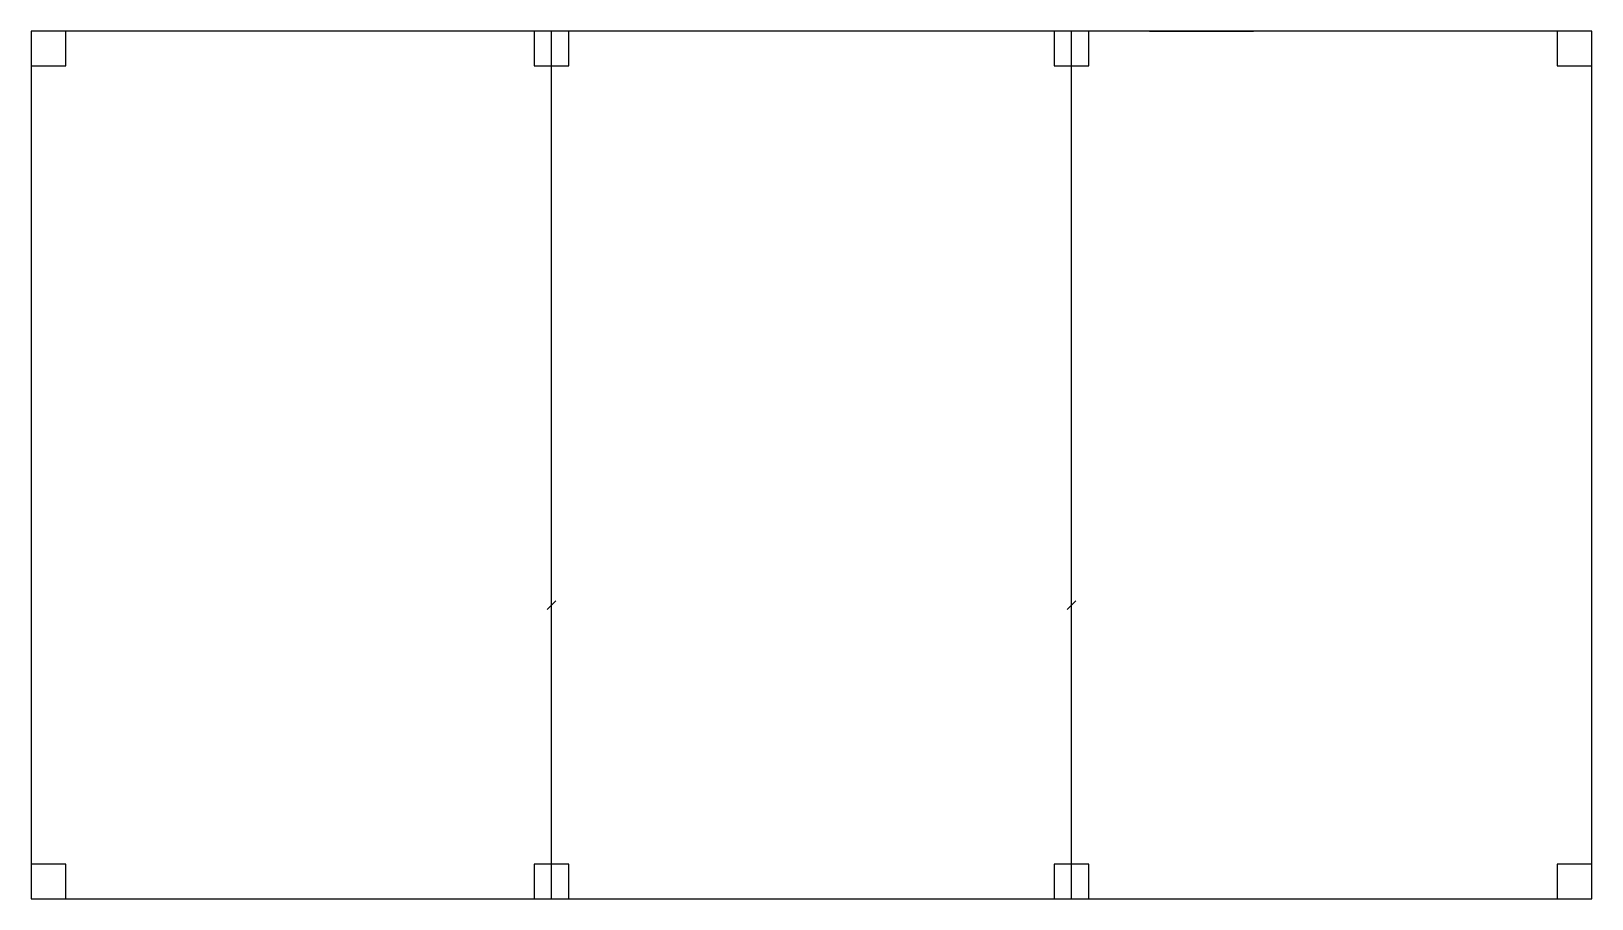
# Model space of a CAD drawing. Header units: metres. Extents: x 5000000 to 5018000, y 2000000 to 2010000.
import ezdxf

# ---------------------------------------------------------------- set-up
doc = ezdxf.new("R2010")
doc.units = ezdxf.units.M
for name, color, linetype in [('A-DOOR', 3, 'Continuous'), ('A-GLAZ', 4, 'Continuous'), ('A-WALL', 1, 'Continuous'), ('S-COL', 2, 'Continuous')]:
    doc.layers.add(name, color=color, linetype=linetype)

msp = doc.modelspace()

# ---------------------------------------------------------------- linework, layer by layer
at = {"layer": 'A-DOOR'}
for p, q in [((5005950, 2003333.333), (5006050, 2003433.333)), ((5011950, 2003333.333), (5012050, 2003433.333))]:
    msp.add_line(p, q, dxfattribs=at)
at = {"layer": 'A-GLAZ'}
for p, q in [((5012900, 2010000), (5014100, 2010000)), ((5003900, 2000000), (5005100, 2000000))]:
    msp.add_line(p, q, dxfattribs=at)
at = {"layer": 'A-WALL'}
for p, q in [((5018000, 2010000), (5000000, 2010000)), ((5000000, 2010000), (5000000, 2000000)), ((5006000, 2000000), (5006000, 2010000)), ((5012000, 2000000), (5012000, 2010000)), ((5018000, 2000000), (5018000, 2010000)), ((5000000, 2000000), (5018000, 2000000))]:
    msp.add_line(p, q, dxfattribs=at)
at = {"layer": 'S-COL'}
for points in [[(5000000, 2009600), (5000400, 2009600), (5000400, 2010000), (5000000, 2010000), (5000000, 2009600)], [(5005800, 2009600), (5006200, 2009600), (5006200, 2010000), (5005800, 2010000), (5005800, 2009600)], [(5011800, 2009600), (5012200, 2009600), (5012200, 2010000), (5011800, 2010000), (5011800, 2009600)], [(5017600, 2009600), (5018000, 2009600), (5018000, 2010000), (5017600, 2010000), (5017600, 2009600)], [(5000000, 2000000), (5000400, 2000000), (5000400, 2000400), (5000000, 2000400), (5000000, 2000000)], [(5005800, 2000000), (5006200, 2000000), (5006200, 2000400), (5005800, 2000400), (5005800, 2000000)], [(5011800, 2000000), (5012200, 2000000), (5012200, 2000400), (5011800, 2000400), (5011800, 2000000)], [(5017600, 2000000), (5018000, 2000000), (5018000, 2000400), (5017600, 2000400), (5017600, 2000000)]]:
    msp.add_lwpolyline(points, close=True, dxfattribs=at)

doc.saveas('drawing.dxf')
